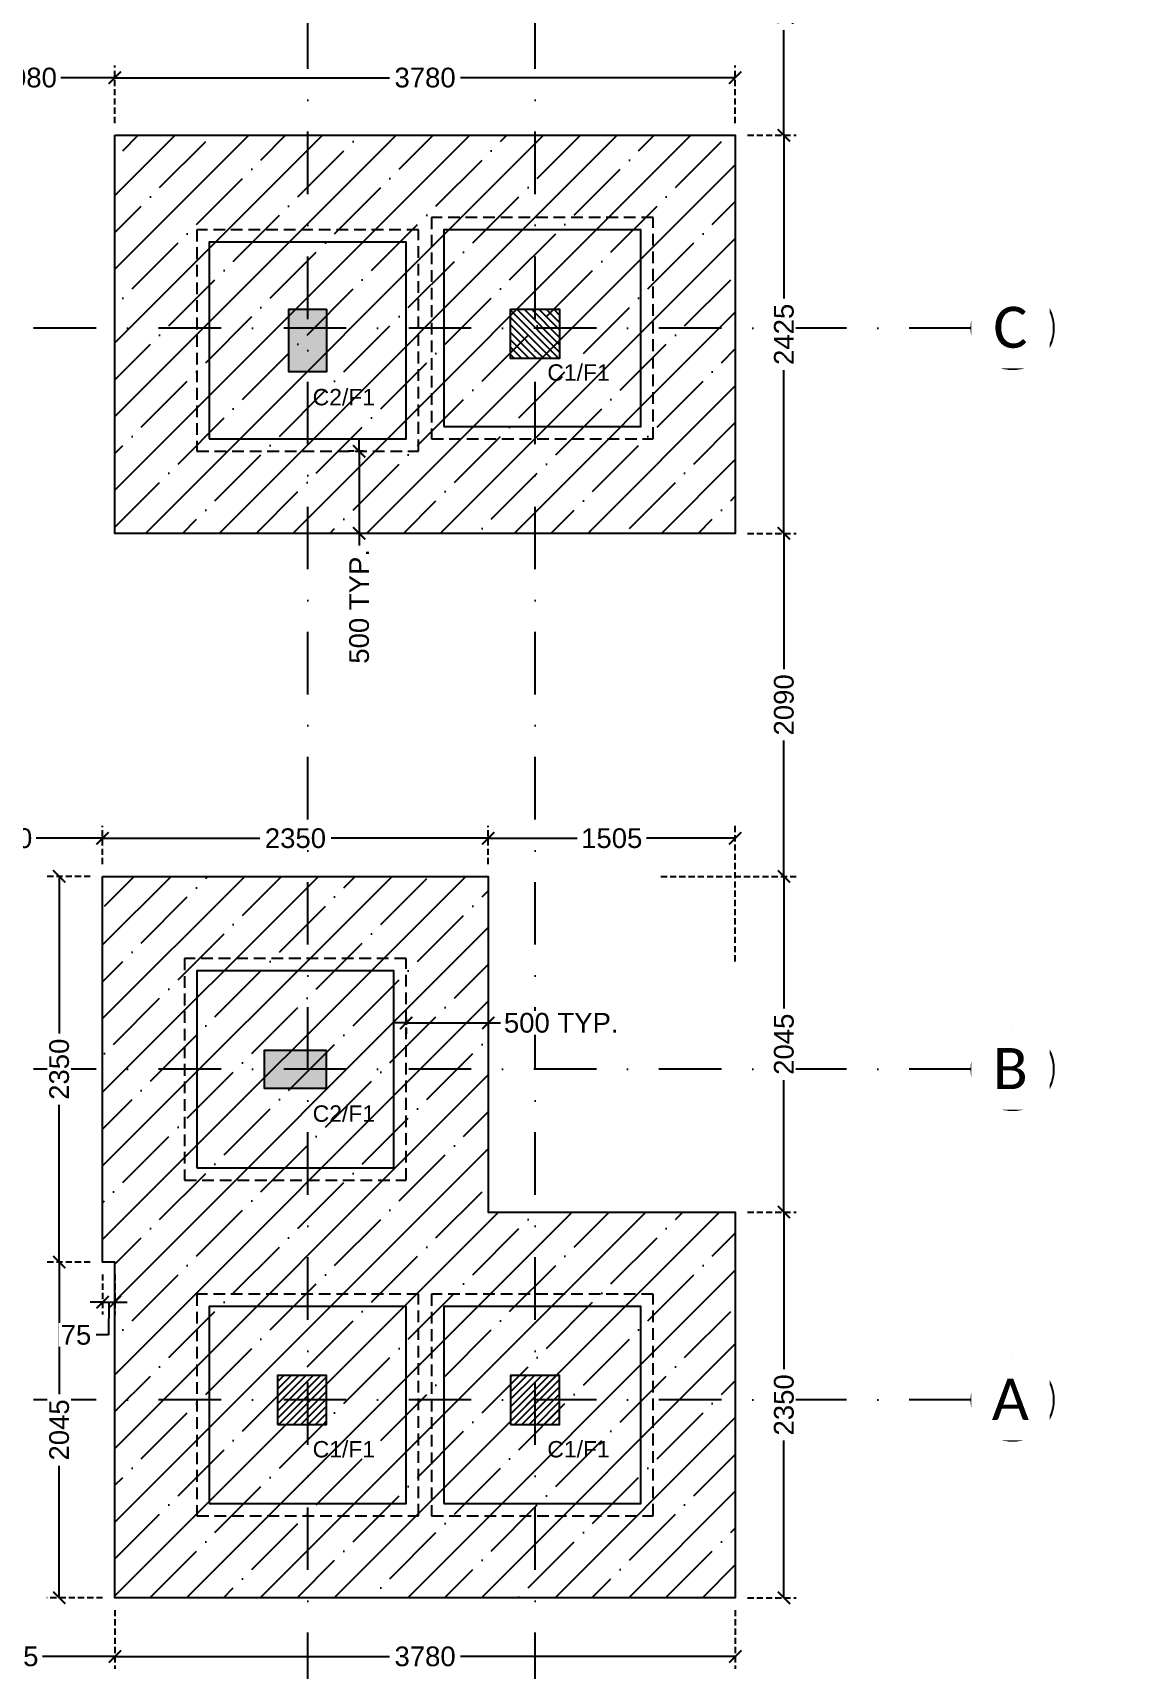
# Model space of a CAD drawing. Header units: millimetres. Extents: x -176651 to 388869, y -19158 to 486614.
# Drawn here: x 266751 to 273409, y 164854 to 174825 of the extents above; entities that cross this region are included whole.
import ezdxf
from ezdxf.xclip import XClip

# ---------------------------------------------------------------- set-up
doc = ezdxf.new("R2010")
doc.units = ezdxf.units.MM
doc.header["$LTSCALE"] = 150
doc.header["$XCLIPFRAME"] = 2
for name, pattern in [('1625E_Footing Layout$0$HIDDEN2', [4.7625, 3.175, -1.5875]), ('1625E_Grid$0$DASHDOTX2', [50.8, 25.4, -12.7, 0, -12.7]), ('3BHK-W(SB)$0$HIDDEN', [0.375, 0.25, -0.125])]:
    doc.linetypes.add(name, pattern=pattern)
for name, color, linetype in [('1625E_Columns$0$ad-Column', 3, 'Continuous'), ('1625E_Columns$0$ad-Column Hatch', 125, 'Continuous'), ('1625E_Columns$0$ad-RCC', 3, 'Continuous'), ('1625E_Columns$0$ad-RCC Hatch', 125, 'Continuous'), ('1625E_Footing Layout$0$ad-External Dimensions', 6, 'Continuous'), ('1625E_Footing Layout$0$ad-Footing line', 2, 'Continuous'), ('1625E_Footing Layout$0$ad-Foundation text', 4, 'Continuous'), ('1625E_Footing Layout$0$ad-PCC line', 8, '1625E_Footing Layout$0$HIDDEN2'), ('1625E_Grid$0$ad-Grid', 8, '1625E_Grid$0$DASHDOTX2'), ('1625E_Grid$0$ad-Text main', 7, 'Continuous'), ('ad-Wall hatch', 8, 'Continuous'), ("Plot's Boundary$0$ad-Road", 8, 'Continuous'), ("Plot's Boundary$0$ad-Road Hatch", 8, 'Continuous')]:
    doc.layers.add(name, color=color, linetype=linetype)
doc.layers.add('ad-External Dimension', color=5, linetype='Continuous', true_color=0x0000ff)
doc.layers.add('ad-Footing Excavation', color=30, linetype='Continuous', true_color=0xff7f00)
doc.layers.get('1625E_Footing Layout$0$ad-External Dimensions').off()
doc.styles.add('1625E_Footing Layout$0$Standard', font='arial.ttf')
doc.styles.add('1625E_Grid$0$Standard', font='arial.ttf')
doc.styles.get("Standard").update_dxf_attribs({"font": 'arial.ttf'})
doc.dimstyles.new('A-75-DIM-INT (Framing)', dxfattribs={"dimscale": 100, "dimtxt": 1.6, "dimasz": 1, "dimexe": 1, "dimexo": 1, "dimgap": 0.5, "dimtad": 0, "dimdec": 0, "dimdsep": 46, "dimtxsty": 'Standard', "dimblk": 'ARCHTICK', "dimcen": 0.025, "dimclrd": 5, "dimclre": 5, "dimclrt": 256, "dimazin": 2, "dimtfac": 1, "dimtdec": 0, "dimtmove": 1, "dimatfit": 0, "dimldrblk": 'ARCHTICK', "dimfxl": 1, "dimfxlon": 1, "dimtfill": 1, "dimtolj": 1, "dimtzin": 0, "dimarcsym": 0})
pattern_1 = [(45, (-985, -16725), (-224.5064, 224.5064), []), (45, (-760.5, -16725), (-224.5064, 224.5064), [396.875, -79.375, 0, -79.375])]

# ---------------------------------------------------------------- blocks, each defined once
blk = doc.blocks.new('1625E_Grid')
at = {"layer": '1625E_Grid$0$ad-Grid', "ltscale": 0.1}
for points in [[(12005, -4460), (12005, 16170)], [(13390, -4460), (13390, 16170)], [(16050, 4630), (-1950, 4630)], [(16050, 115), (-1950, 115)], [(16050, -1900), (-1950, -1900)]]:
    blk.add_lwpolyline(points, dxfattribs=at)
at = {"layer": '1625E_Grid$0$ad-Grid', "color": 7, "linetype": 'ByBlock'}
for centre in [(16300, 4630), (16300, 115), (16300, -1900)]:
    blk.add_circle(centre, 250, dxfattribs=at)
at = {"layer": '1625E_Grid$0$ad-Text main', "char_height": 250, "width": 227.385, "attachment_point": 5, "style": '1625E_Grid$0$Standard', "bg_fill": 2}
for s, insert in [('{\\fCalibri|b0|i0|c0|p34;C}', (16286.5, 4634)), ('{\\fCalibri|b0|i0|c0|p34;B}', (16286.5, 119)), ('{\\fCalibri|b0|i0|c0|p34;A}', (16286.5, -1896))]:
    blk.add_mtext(s, dxfattribs=dict(at, insert=insert))
blk = doc.blocks.new('1625E_Columns$0$A$C42b14ea2')
at = {"layer": '1625E_Columns$0$ad-RCC Hatch', "transparency": 33554687}
h = blk.add_hatch(dxfattribs=at)
h.set_pattern_fill('ANSI31', color=256, scale=10)
h.set_pattern_definition([(45, (13250, 8645), (-22.45064, 22.45064), [])])
h.paths.add_polyline_path([(0, 0), (300, 0), (300, 300), (0, 300)])
at = {"layer": '1625E_Columns$0$ad-RCC'}
blk.add_lwpolyline([(0, 0), (300, 0), (300, 300), (0, 300)], close=True, dxfattribs=at)
blk = doc.blocks.new('1625E_Columns$0$zw$6AA0')
at = {"layer": '1625E_Columns$0$ad-Column Hatch', "transparency": 33554687}
h = blk.add_hatch(color=256, dxfattribs=at)
h.dxf.hatch_style = 1
h.paths.add_polyline_path([(0, -230), (380, -230), (380, 0), (0, 0)])
at = {"layer": '1625E_Columns$0$ad-Column'}
blk.add_lwpolyline([(0, -230), (380, -230), (380, 0), (0, 0)], close=True, dxfattribs=at)
blk = doc.blocks.new('1625E_Columns')
at = {"layer": '1625E_Columns$0$ad-Column', "xscale": -1, "rotation": 90}
blk.add_blockref('1625E_Columns$0$zw$6AA0', (11890, 4745), dxfattribs=at)
at = {"layer": '1625E_Columns$0$ad-Column', "rotation": 179.9999999999997}
blk.add_blockref('1625E_Columns$0$zw$6AA0', (12120, 0), dxfattribs=at)
at = {"layer": '1625E_Columns$0$ad-RCC', "xscale": -1, "rotation": 180}
blk.add_blockref('1625E_Columns$0$A$C42b14ea2', (13240, 4745), dxfattribs=at)
at = {"layer": '1625E_Columns$0$ad-RCC'}
for p in [(11820, -2050), (13240, -2050)]:
    blk.add_blockref('1625E_Columns$0$A$C42b14ea2', p, dxfattribs=at)
blk = doc.blocks.new('1625E_Footing Layout$0$zw$D00E')
at = {"layer": '1625E_Footing Layout$0$ad-Footing line'}
for points in [[(-715, -9665), (485, -9665), (485, -8465), (-715, -8465)], [(715, -9590), (1915, -9590), (1915, -8390), (715, -8390)], [(-790, -14105), (410, -14105), (410, -12905), (-790, -12905)], [(-715, -16150), (485, -16150), (485, -14950), (-715, -14950)], [(715, -16150), (1915, -16150), (1915, -14950), (715, -14950)]]:
    blk.add_lwpolyline(points, close=True, dxfattribs=at)
at = {"layer": '1625E_Footing Layout$0$ad-PCC line', "ltscale": 0.15}
for points in [[(640, -9665), (1990, -9665), (1990, -8315), (640, -8315)], [(-790, -9740), (560, -9740), (560, -8390), (-790, -8390)], [(-865, -14180), (485, -14180), (485, -12830), (-865, -12830)], [(-790, -16225), (560, -16225), (560, -14875), (-790, -14875)], [(640, -16225), (1990, -16225), (1990, -14875), (640, -14875)]]:
    blk.add_lwpolyline(points, close=True, dxfattribs=at)
blk = doc.blocks.new('1625E_Footing Layout$0$zw$3F63')
at = {"layer": '1625E_Footing Layout$0$ad-Foundation text', "char_height": 100, "width": 349.312, "attachment_point": 5, "style": '1625E_Footing Layout$0$Standard'}
for s, insert in [('\\pxt5;C1/F1', (1535.2, -9260.8)), ('\\pxt5;C2/F1', (105.2, -9410.8)), ('\\pxt5;C2/F1', (105.2, -13775.8)), ('\\pxt5;C1/F1', (105.2, -15820.8)), ('\\pxt5;C1/F1', (1535.2, -15820.8))]:
    blk.add_mtext(s, dxfattribs=dict(at, insert=insert))
blk = doc.blocks.new("Plot's Boundary$0$A$C4fb60e89")
at = {"layer": "Plot's Boundary$0$ad-Road Hatch", "ltscale": 5, "transparency": 33554687}
h = blk.add_hatch(dxfattribs=at)
h.set_pattern_fill('AR-HBONE', color=256, scale=15)
h.set_pattern_definition([(45, (-193247.7, -428758.8), (0, 2155.2615), [4572, -1524]), (135, (-192170.1, -427681.1), (2e-13, 2155.2615), [4572, -1524])])
h.paths.add_polyline_path([(175594.5, -250241), (169177.9, -249341.1), (167473.5, -249057.1), (167473.5, -138693.9), (101313.5, -138693.9), (101313.5, -199953.9), (101307.7, -237994.6), (101040.4, -268291), (101007.7, -280967.7), (101066.4, -293683.6), (101242.5, -311127.2), (100909.9, -319343.6), (100949.1, -333937.5), (100668.7, -366959.6), (100727.3, -390982.9), (100668.7, -404585.6), (100538.2, -420418.5), (100466.5, -428758.8), (92426.2, -427265.5), (92163.5, -427209.5), (92163.5, -321453.9), (24803.5, -321453.9), (24803.5, -412960.5), (15653.5, -411028.6), (15653.5, -321452.2), (-19535.1, -321452.2), (-34427.5, -319476.7), (-65207.4, -315394.6), (-171770.1, -301268.1), (-185853.9, -298333.1), (-193247.7, -296831.5), (-193244, -292907.6), (-191913.8, -285219.4), (-191838.8, -284678.8), (-183397.4, -286393.2), (-169722.9, -289242.8), (-53141.2, -304697.5), (-18730.1, -309262.2), (15653.3, -309262.2), (15653.5, 703.4), (24803.5, 1114.6), (24803.5, -129543.9), (92163.5, -129543.9), (92163.5, 15133.3), (101313.5, 17712.8), (101313.5, -129543.9), (167473.5, -129543.9), (167473.5, 35551.6), (175738, 37855), (175848.8, 28595.3), (175835.8, 25947.4), (175777.1, 14040.5), (175855.3, 2315.8), (175659.7, -18036.1), (175731.4, -34038.6), (175718.4, -46839.2), (175672.7, -63402.4), (175816.2, -82071.9), (175542.3, -106356), (175490.2, -124640.8), (175574.9, -145018.8), (175731.4, -168892), (175796.6, -181268.8), (175796.6, -192667.4), (175744.5, -208200.3), (175829.2, -223276.8), (175887.9, -234871.1)])
h.paths.add_polyline_path([(24803.5, -309263.9), (92163.5, -309263.9), (92163.5, -138693.9), (24803.5, -138693.9)], flags=16)
blk = doc.blocks.new("Plot's Boundary")
at = {"layer": "Plot's Boundary$0$ad-Road", "ltscale": 5}
blk.add_blockref("Plot's Boundary$0$A$C4fb60e89", (191838.8, 428758.8), dxfattribs=at)
blk = doc.blocks.new('1625E_Footing Layout')
ref = blk.add_blockref("Plot's Boundary", (0, 0))
XClip(ref).set_block_clipping_path([(245322.2775057808, 154244.8999686334), (289002.2775057808, 204914.8999686334)])
blk.add_blockref('1625E_Grid', (256422.3, 168394.9))
at = {"layer": '1625E_Footing Layout$0$ad-External Dimensions'}
for name, p in [('1625E_Footing Layout$0$zw$D00E', (268542.3, 182014.9)), ('1625E_Columns', (256422.3, 168394.9)), ('1625E_Footing Layout$0$zw$3F63', (268542.3, 182014.9))]:
    blk.add_blockref(name, p, dxfattribs=at)
blk = doc.blocks.new('_ArchTick')
at = {"color": 0, "linetype": 'ByBlock', "const_width": 0.15}
blk.add_lwpolyline([(-0.5, -0.5), (0.5, 0.5)], dxfattribs=at)
blk = doc.blocks.new('*D406')
at = {"layer": 'ad-External Dimension', "linetype": '3BHK-W(SB)$0$HIDDEN', "lineweight": -2, "transparency": 16777216}
for p, q in [((14685, -6110), (14981.8, -6110)), ((14685, -7815), (14981.8, -7815))]:
    blk.add_line(p, q, dxfattribs=at)
at = {"layer": 'ad-External Dimension', "lineweight": -2, "transparency": 16777216}
for p, q in [((14906.8, -6110), (14906.8, -6751)), ((14906.8, -7815), (14906.8, -7174))]:
    blk.add_line(p, q, dxfattribs=at)
at = {"layer": 'ad-External Dimension', "lineweight": -2, "transparency": 16777216, "xscale": 75, "yscale": 75, "zscale": 75}
for p, rotation in [((14906.8, -6110), 90), ((14906.8, -7815), 270)]:
    blk.add_blockref('_ArchTick', p, dxfattribs=dict(at, rotation=rotation))
at = {"layer": 'ad-External Dimension', "transparency": 16777216, "insert": (14906.8, -6962.5), "char_height": 120, "attachment_point": 5, "rotation": 90, "bg_fill": 3, "box_fill_scale": 1.1, "bg_fill_color": 256, "bg_fill_true_color": 13158600, "bg_fill_transparency": 0}
blk.add_mtext('\\A1;1705', dxfattribs=at)
blk = doc.blocks.new('*D407')
at = {"layer": 'ad-External Dimension', "linetype": '3BHK-W(SB)$0$HIDDEN', "lineweight": -2, "transparency": 16777216}
for p, q in [((14685, -7815), (14981.8, -7815)), ((14685, -10240), (14981.8, -10240))]:
    blk.add_line(p, q, dxfattribs=at)
at = {"layer": 'ad-External Dimension', "lineweight": -2, "transparency": 16777216}
for p, q in [((14906.8, -7815), (14906.8, -8809.3)), ((14906.8, -10240), (14906.8, -9245.7))]:
    blk.add_line(p, q, dxfattribs=at)
at = {"layer": 'ad-External Dimension', "lineweight": -2, "transparency": 16777216, "xscale": 75, "yscale": 75, "zscale": 75}
for p, rotation in [((14906.8, -7815), 90), ((14906.8, -10240), 270)]:
    blk.add_blockref('_ArchTick', p, dxfattribs=dict(at, rotation=rotation))
at = {"layer": 'ad-External Dimension', "transparency": 16777216, "insert": (14906.8, -9027.5), "char_height": 120, "attachment_point": 5, "rotation": 90, "bg_fill": 3, "box_fill_scale": 1.1, "bg_fill_color": 256, "bg_fill_true_color": 13158600, "bg_fill_transparency": 0}
blk.add_mtext('\\A1;2425', dxfattribs=at)
blk = doc.blocks.new('*D408')
at = {"layer": 'ad-External Dimension', "linetype": '3BHK-W(SB)$0$HIDDEN', "lineweight": -2, "transparency": 16777216}
for p, q in [((14685, -10240), (14981.8, -10240)), ((14156.8, -12330), (14981.8, -12330))]:
    blk.add_line(p, q, dxfattribs=at)
at = {"layer": 'ad-External Dimension', "lineweight": -2, "transparency": 16777216}
for p, q in [((14906.8, -10240), (14906.8, -11067.5)), ((14906.8, -12330), (14906.8, -11502.5))]:
    blk.add_line(p, q, dxfattribs=at)
at = {"layer": 'ad-External Dimension', "lineweight": -2, "transparency": 16777216, "xscale": 75, "yscale": 75, "zscale": 75}
for p, rotation in [((14906.8, -10240), 90), ((14906.8, -12330), 270)]:
    blk.add_blockref('_ArchTick', p, dxfattribs=dict(at, rotation=rotation))
at = {"layer": 'ad-External Dimension', "transparency": 16777216, "insert": (14906.8, -11285), "char_height": 120, "attachment_point": 5, "rotation": 90, "bg_fill": 3, "box_fill_scale": 1.1, "bg_fill_color": 256, "bg_fill_true_color": 13158600, "bg_fill_transparency": 0}
blk.add_mtext('\\A1;2090', dxfattribs=at)
blk = doc.blocks.new('*D409')
at = {"layer": 'ad-External Dimension', "linetype": '3BHK-W(SB)$0$HIDDEN', "lineweight": -2, "transparency": 16777216}
for p, q in [((14156.8, -12330), (14981.8, -12330)), ((14685, -14375), (14981.8, -14375))]:
    blk.add_line(p, q, dxfattribs=at)
at = {"layer": 'ad-External Dimension', "lineweight": -2, "transparency": 16777216}
for p, q in [((14906.8, -12330), (14906.8, -13134.3)), ((14906.8, -14375), (14906.8, -13570.7))]:
    blk.add_line(p, q, dxfattribs=at)
at = {"layer": 'ad-External Dimension', "lineweight": -2, "transparency": 16777216, "xscale": 75, "yscale": 75, "zscale": 75}
for p, rotation in [((14906.8, -12330), 90), ((14906.8, -14375), 270)]:
    blk.add_blockref('_ArchTick', p, dxfattribs=dict(at, rotation=rotation))
at = {"layer": 'ad-External Dimension', "transparency": 16777216, "insert": (14906.8, -13352.5), "char_height": 120, "attachment_point": 5, "rotation": 90, "bg_fill": 3, "box_fill_scale": 1.1, "bg_fill_color": 256, "bg_fill_true_color": 13158600, "bg_fill_transparency": 0}
blk.add_mtext('\\A1;2045', dxfattribs=at)
blk = doc.blocks.new('*D410')
at = {"layer": 'ad-External Dimension', "linetype": '3BHK-W(SB)$0$HIDDEN', "lineweight": -2, "transparency": 16777216}
for p, q in [((14685, -14375), (14981.8, -14375)), ((14685, -16725), (14981.8, -16725))]:
    blk.add_line(p, q, dxfattribs=at)
at = {"layer": 'ad-External Dimension', "lineweight": -2, "transparency": 16777216}
for p, q in [((14906.8, -14375), (14906.8, -15332.5)), ((14906.8, -16725), (14906.8, -15767.5))]:
    blk.add_line(p, q, dxfattribs=at)
at = {"layer": 'ad-External Dimension', "lineweight": -2, "transparency": 16777216, "xscale": 75, "yscale": 75, "zscale": 75}
for p, rotation in [((14906.8, -14375), 90), ((14906.8, -16725), 270)]:
    blk.add_blockref('_ArchTick', p, dxfattribs=dict(at, rotation=rotation))
at = {"layer": 'ad-External Dimension', "transparency": 16777216, "insert": (14906.8, -15550), "char_height": 120, "attachment_point": 5, "rotation": 90, "bg_fill": 3, "box_fill_scale": 1.1, "bg_fill_color": 256, "bg_fill_true_color": 13158600, "bg_fill_transparency": 0}
blk.add_mtext('\\A1;2350', dxfattribs=at)
blk = doc.blocks.new('*D411')
at = {"layer": 'ad-External Dimension', "linetype": '3BHK-W(SB)$0$HIDDEN', "lineweight": -2, "transparency": 16777216}
for p, q in [((10830, -16800), (10830, -17157.8)), ((14610, -16800), (14610, -17157.8))]:
    blk.add_line(p, q, dxfattribs=at)
at = {"layer": 'ad-External Dimension', "lineweight": -2, "transparency": 16777216}
for p, q in [((10830, -17082.8), (12503.6, -17082.8)), ((14610, -17082.8), (12936.4, -17082.8))]:
    blk.add_line(p, q, dxfattribs=at)
at = {"layer": 'ad-External Dimension', "lineweight": -2, "transparency": 16777216, "xscale": 75, "yscale": 75, "zscale": 75, "rotation": 180}
blk.add_blockref('_ArchTick', (10830, -17082.8), dxfattribs=at)
at = {"layer": 'ad-External Dimension', "lineweight": -2, "transparency": 16777216, "xscale": 75, "yscale": 75, "zscale": 75}
blk.add_blockref('_ArchTick', (14610, -17082.8), dxfattribs=at)
at = {"layer": 'ad-External Dimension', "transparency": 16777216, "insert": (12720, -17082.8), "char_height": 120, "attachment_point": 5, "bg_fill": 3, "box_fill_scale": 1.1, "bg_fill_color": 256, "bg_fill_true_color": 13158600, "bg_fill_transparency": 0}
blk.add_mtext('\\A1;3780', dxfattribs=at)
blk = doc.blocks.new('*D412')
at = {"layer": 'ad-External Dimension', "linetype": '3BHK-W(SB)$0$HIDDEN', "lineweight": -2, "transparency": 16777216}
for p, q in [((9525, -16800), (9525, -17157.8)), ((10830, -16800), (10830, -17157.8))]:
    blk.add_line(p, q, dxfattribs=at)
at = {"layer": 'ad-External Dimension', "lineweight": -2, "transparency": 16777216}
for p, q in [((9525, -17082.8), (9966, -17082.8)), ((10830, -17082.8), (10389, -17082.8))]:
    blk.add_line(p, q, dxfattribs=at)
at = {"layer": 'ad-External Dimension', "lineweight": -2, "transparency": 16777216, "xscale": 75, "yscale": 75, "zscale": 75, "rotation": 180}
blk.add_blockref('_ArchTick', (9525, -17082.8), dxfattribs=at)
at = {"layer": 'ad-External Dimension', "lineweight": -2, "transparency": 16777216, "xscale": 75, "yscale": 75, "zscale": 75}
blk.add_blockref('_ArchTick', (10830, -17082.8), dxfattribs=at)
at = {"layer": 'ad-External Dimension', "transparency": 16777216, "insert": (10177.5, -17082.8), "char_height": 120, "attachment_point": 5, "bg_fill": 3, "box_fill_scale": 1.1, "bg_fill_color": 256, "bg_fill_true_color": 13158600, "bg_fill_transparency": 0}
blk.add_mtext('\\A1;1305', dxfattribs=at)
blk = doc.blocks.new('*D423')
at = {"layer": 'ad-External Dimension', "linetype": '3BHK-W(SB)$0$HIDDEN', "lineweight": -2, "transparency": 16777216}
for p, q in [((10680, -12330), (10415.7, -12330)), ((10680, -14680), (10415.7, -14680))]:
    blk.add_line(p, q, dxfattribs=at)
at = {"layer": 'ad-External Dimension', "lineweight": -2, "transparency": 16777216}
for p, q in [((10490.7, -12330), (10490.7, -13287.5)), ((10490.7, -14680), (10490.7, -13722.5))]:
    blk.add_line(p, q, dxfattribs=at)
at = {"layer": 'ad-External Dimension', "lineweight": -2, "transparency": 16777216, "xscale": 75, "yscale": 75, "zscale": 75}
for p, rotation in [((10490.7, -12330), 90), ((10490.7, -14680), 270)]:
    blk.add_blockref('_ArchTick', p, dxfattribs=dict(at, rotation=rotation))
at = {"layer": 'ad-External Dimension', "transparency": 16777216, "insert": (10490.7, -13505), "char_height": 120, "attachment_point": 5, "rotation": 90, "bg_fill": 3, "box_fill_scale": 1.1, "bg_fill_color": 256, "bg_fill_true_color": 13158600, "bg_fill_transparency": 0}
blk.add_mtext('\\A1;2350', dxfattribs=at)
blk = doc.blocks.new('*D424')
at = {"layer": 'ad-External Dimension', "linetype": '3BHK-W(SB)$0$HIDDEN', "lineweight": -2, "transparency": 16777216}
for p, q in [((10680, -14680), (10415.7, -14680)), ((10755, -16725), (10415.7, -16725))]:
    blk.add_line(p, q, dxfattribs=at)
at = {"layer": 'ad-External Dimension', "lineweight": -2, "transparency": 16777216}
for p, q in [((10490.7, -14680), (10490.7, -15484.3)), ((10490.7, -16725), (10490.7, -15920.7))]:
    blk.add_line(p, q, dxfattribs=at)
at = {"layer": 'ad-External Dimension', "lineweight": -2, "transparency": 16777216, "xscale": 75, "yscale": 75, "zscale": 75}
for p, rotation in [((10490.7, -14680), 90), ((10490.7, -16725), 270)]:
    blk.add_blockref('_ArchTick', p, dxfattribs=dict(at, rotation=rotation))
at = {"layer": 'ad-External Dimension', "transparency": 16777216, "insert": (10490.7, -15702.5), "char_height": 120, "attachment_point": 5, "rotation": 90, "bg_fill": 3, "box_fill_scale": 1.1, "bg_fill_color": 256, "bg_fill_true_color": 13158600, "bg_fill_transparency": 0}
blk.add_mtext('\\A1;2045', dxfattribs=at)
blk = doc.blocks.new('*D425')
at = {"layer": 'ad-External Dimension', "linetype": '3BHK-W(SB)$0$HIDDEN', "lineweight": -2, "transparency": 16777216}
for p, q in [((10755, -14755), (10755, -14998.7)), ((10830, -14755), (10830, -14998.7))]:
    blk.add_line(p, q, dxfattribs=at)
at = {"layer": 'ad-External Dimension', "lineweight": -2, "transparency": 16777216}
for p, q in [((10755, -14923.7), (10680, -14923.7)), ((10755, -14923.7), (10830, -14923.7)), ((10755, -14923.7), (10830, -14923.7)), ((10792.5, -14923.7), (10790.9, -15123.8)), ((10830, -14923.7), (10905, -14923.7)), ((10790.9, -15123.8), (10715.9, -15123.8))]:
    blk.add_line(p, q, dxfattribs=at)
at = {"layer": 'ad-External Dimension', "lineweight": -2, "transparency": 16777216, "xscale": 75, "yscale": 75, "zscale": 75}
blk.add_blockref('_ArchTick', (10755, -14923.7), dxfattribs=at)
at = {"layer": 'ad-External Dimension', "lineweight": -2, "transparency": 16777216, "xscale": 75, "yscale": 75, "zscale": 75, "rotation": 180}
blk.add_blockref('_ArchTick', (10830, -14923.7), dxfattribs=at)
at = {"layer": 'ad-External Dimension', "transparency": 16777216, "insert": (10592.5, -15123.8), "char_height": 120, "attachment_point": 5, "bg_fill": 3, "box_fill_scale": 1.1, "bg_fill_color": 256, "bg_fill_true_color": 13158600, "bg_fill_transparency": 0}
blk.add_mtext('\\A1;75', dxfattribs=at)
blk = doc.blocks.new('*D432')
at = {"layer": 'ad-External Dimension', "linetype": '3BHK-W(SB)$0$HIDDEN', "lineweight": -2, "transparency": 16777216}
for p, q in [((10830, -7740), (10830, -7388.8)), ((14610, -7740), (14610, -7388.8))]:
    blk.add_line(p, q, dxfattribs=at)
at = {"layer": 'ad-External Dimension', "lineweight": -2, "transparency": 16777216}
for p, q in [((10830, -7463.8), (12503.6, -7463.8)), ((14610, -7463.8), (12936.4, -7463.8))]:
    blk.add_line(p, q, dxfattribs=at)
at = {"layer": 'ad-External Dimension', "lineweight": -2, "transparency": 16777216, "xscale": 75, "yscale": 75, "zscale": 75, "rotation": 180}
blk.add_blockref('_ArchTick', (10830, -7463.8), dxfattribs=at)
at = {"layer": 'ad-External Dimension', "lineweight": -2, "transparency": 16777216, "xscale": 75, "yscale": 75, "zscale": 75}
blk.add_blockref('_ArchTick', (14610, -7463.8), dxfattribs=at)
at = {"layer": 'ad-External Dimension', "transparency": 16777216, "insert": (12720, -7463.8), "char_height": 120, "attachment_point": 5, "bg_fill": 3, "box_fill_scale": 1.1, "bg_fill_color": 256, "bg_fill_true_color": 13158600, "bg_fill_transparency": 0}
blk.add_mtext('\\A1;3780', dxfattribs=at)
blk = doc.blocks.new('*D435')
at = {"layer": 'ad-External Dimension', "linetype": '3BHK-W(SB)$0$HIDDEN', "lineweight": -2, "transparency": 16777216}
for p, q in [((9750, -7665), (9750, -7388.8)), ((10830, -7740), (10830, -7388.8))]:
    blk.add_line(p, q, dxfattribs=at)
at = {"layer": 'ad-External Dimension', "lineweight": -2, "transparency": 16777216}
for p, q in [((9750, -7463.8), (10079.2, -7463.8)), ((10830, -7463.8), (10500.8, -7463.8))]:
    blk.add_line(p, q, dxfattribs=at)
at = {"layer": 'ad-External Dimension', "lineweight": -2, "transparency": 16777216, "xscale": 75, "yscale": 75, "zscale": 75, "rotation": 180}
blk.add_blockref('_ArchTick', (9750, -7463.8), dxfattribs=at)
at = {"layer": 'ad-External Dimension', "lineweight": -2, "transparency": 16777216, "xscale": 75, "yscale": 75, "zscale": 75}
blk.add_blockref('_ArchTick', (10830, -7463.8), dxfattribs=at)
at = {"layer": 'ad-External Dimension', "transparency": 16777216, "insert": (10290, -7463.8), "char_height": 120, "attachment_point": 5, "bg_fill": 3, "box_fill_scale": 1.1, "bg_fill_color": 256, "bg_fill_true_color": 13158600, "bg_fill_transparency": 0}
blk.add_mtext('\\A1;1080', dxfattribs=at)
blk = doc.blocks.new('*D444')
at = {"layer": 'ad-External Dimension', "linetype": '3BHK-W(SB)$0$HIDDEN', "lineweight": -2, "transparency": 16777216}
for p, q in [((9525, -12255), (9525, -12023)), ((10755, -12255), (10755, -12023))]:
    blk.add_line(p, q, dxfattribs=at)
at = {"layer": 'ad-External Dimension', "lineweight": -2, "transparency": 16777216}
for p, q in [((9525, -12098), (9929.2, -12098)), ((10755, -12098), (10350.8, -12098))]:
    blk.add_line(p, q, dxfattribs=at)
at = {"layer": 'ad-External Dimension', "lineweight": -2, "transparency": 16777216, "xscale": 75, "yscale": 75, "zscale": 75, "rotation": 180}
blk.add_blockref('_ArchTick', (9525, -12098), dxfattribs=at)
at = {"layer": 'ad-External Dimension', "lineweight": -2, "transparency": 16777216, "xscale": 75, "yscale": 75, "zscale": 75}
blk.add_blockref('_ArchTick', (10755, -12098), dxfattribs=at)
at = {"layer": 'ad-External Dimension', "transparency": 16777216, "insert": (10140, -12098), "char_height": 120, "attachment_point": 5, "bg_fill": 3, "box_fill_scale": 1.1, "bg_fill_color": 256, "bg_fill_true_color": 13158600, "bg_fill_transparency": 0}
blk.add_mtext('\\A1;1230', dxfattribs=at)
blk = doc.blocks.new('*D445')
at = {"layer": 'ad-External Dimension', "linetype": '3BHK-W(SB)$0$HIDDEN', "lineweight": -2, "transparency": 16777216}
for p, q in [((10755, -12255), (10755, -12023)), ((13105, -12255), (13105, -12023))]:
    blk.add_line(p, q, dxfattribs=at)
at = {"layer": 'ad-External Dimension', "lineweight": -2, "transparency": 16777216}
for p, q in [((10755, -12098), (11712.5, -12098)), ((13105, -12098), (12147.5, -12098))]:
    blk.add_line(p, q, dxfattribs=at)
at = {"layer": 'ad-External Dimension', "lineweight": -2, "transparency": 16777216, "xscale": 75, "yscale": 75, "zscale": 75, "rotation": 180}
blk.add_blockref('_ArchTick', (10755, -12098), dxfattribs=at)
at = {"layer": 'ad-External Dimension', "lineweight": -2, "transparency": 16777216, "xscale": 75, "yscale": 75, "zscale": 75}
blk.add_blockref('_ArchTick', (13105, -12098), dxfattribs=at)
at = {"layer": 'ad-External Dimension', "transparency": 16777216, "insert": (11930, -12098), "char_height": 120, "attachment_point": 5, "bg_fill": 3, "box_fill_scale": 1.1, "bg_fill_color": 256, "bg_fill_true_color": 13158600, "bg_fill_transparency": 0}
blk.add_mtext('\\A1;2350', dxfattribs=at)
blk = doc.blocks.new('*D446')
at = {"layer": 'ad-External Dimension', "linetype": '3BHK-W(SB)$0$HIDDEN', "lineweight": -2, "transparency": 16777216}
for p, q in [((13105, -12255), (13105, -12023)), ((14610, -12848), (14610, -12023))]:
    blk.add_line(p, q, dxfattribs=at)
at = {"layer": 'ad-External Dimension', "lineweight": -2, "transparency": 16777216}
for p, q in [((13105, -12098), (13646, -12098)), ((14610, -12098), (14069, -12098))]:
    blk.add_line(p, q, dxfattribs=at)
at = {"layer": 'ad-External Dimension', "lineweight": -2, "transparency": 16777216, "xscale": 75, "yscale": 75, "zscale": 75, "rotation": 180}
blk.add_blockref('_ArchTick', (13105, -12098), dxfattribs=at)
at = {"layer": 'ad-External Dimension', "lineweight": -2, "transparency": 16777216, "xscale": 75, "yscale": 75, "zscale": 75}
blk.add_blockref('_ArchTick', (14610, -12098), dxfattribs=at)
at = {"layer": 'ad-External Dimension', "transparency": 16777216, "insert": (13857.5, -12098), "char_height": 120, "attachment_point": 5, "bg_fill": 3, "box_fill_scale": 1.1, "bg_fill_color": 256, "bg_fill_true_color": 13158600, "bg_fill_transparency": 0}
blk.add_mtext('\\A1;1505', dxfattribs=at)
blk = doc.blocks.new('*D462')
at = {"layer": 'ad-External Dimension', "lineweight": -2, "transparency": 16777216}
for p, q in [((12318.6, -9740), (12318.6, -9665)), ((12318.6, -9740), (12318.6, -10240)), ((12318.6, -10240), (12318.6, -10315))]:
    blk.add_line(p, q, dxfattribs=at)
at = {"layer": 'ad-External Dimension', "linetype": '3BHK-W(SB)$0$HIDDEN', "lineweight": -2, "transparency": 16777216}
for p, q in [((12345, -9740), (12243.6, -9740)), ((12345, -10240), (12243.6, -10240))]:
    blk.add_line(p, q, dxfattribs=at)
at = {"layer": 'ad-External Dimension', "lineweight": -2, "transparency": 16777216, "xscale": 75, "yscale": 75, "zscale": 75, "rotation": 270}
blk.add_blockref('_ArchTick', (12318.6, -9740), dxfattribs=at)
at = {"layer": 'ad-External Dimension', "transparency": 16777216, "insert": (12318.6, -10684.7), "char_height": 120, "attachment_point": 5, "rotation": 90, "bg_fill": 3, "box_fill_scale": 1.1, "bg_fill_color": 256, "bg_fill_true_color": 13158600, "bg_fill_transparency": 0}
blk.add_mtext('\\A1;500 TYP.', dxfattribs=at)
at = {"layer": 'ad-External Dimension', "lineweight": -2, "transparency": 16777216, "xscale": 75, "yscale": 75, "zscale": 75, "rotation": 90}
blk.add_blockref('_ArchTick', (12318.6, -10240), dxfattribs=at)
blk = doc.blocks.new('*D464')
at = {"layer": 'ad-External Dimension', "lineweight": -2, "transparency": 16777216}
for p, q in [((12605, -13222.8), (12530, -13222.8)), ((12605, -13222.8), (13105, -13222.8)), ((13105, -13222.8), (13180, -13222.8))]:
    blk.add_line(p, q, dxfattribs=at)
at = {"layer": 'ad-External Dimension', "linetype": '3BHK-W(SB)$0$HIDDEN', "lineweight": -2, "transparency": 16777216}
for p, q in [((12605, -13196.3), (12605, -13297.8)), ((13105, -13196.3), (13105, -13297.8))]:
    blk.add_line(p, q, dxfattribs=at)
at = {"layer": 'ad-External Dimension', "lineweight": -2, "transparency": 16777216, "xscale": 75, "yscale": 75, "zscale": 75}
blk.add_blockref('_ArchTick', (12605, -13222.8), dxfattribs=at)
at = {"layer": 'ad-External Dimension', "transparency": 16777216, "insert": (13549.7, -13222.8), "char_height": 120, "attachment_point": 5, "bg_fill": 3, "box_fill_scale": 1.1, "bg_fill_color": 256, "bg_fill_true_color": 13158600, "bg_fill_transparency": 0}
blk.add_mtext('\\A1;500 TYP.', dxfattribs=at)
at = {"layer": 'ad-External Dimension', "lineweight": -2, "transparency": 16777216, "xscale": 75, "yscale": 75, "zscale": 75, "rotation": 180}
blk.add_blockref('_ArchTick', (13105, -13222.8), dxfattribs=at)
blk = doc.blocks.new('zw$13E6')
at = {"layer": 'ad-Wall hatch', "transparency": 33554687}
h = blk.add_hatch(dxfattribs=at)
h.set_pattern_fill('ANSI35', color=256, scale=50)
h.set_pattern_definition(pattern_1)
h.paths.add_polyline_path([(10830, -7815), (14610, -7815), (14610, -10240), (10830, -10240)])
h = blk.add_hatch(dxfattribs=at)
h.set_pattern_fill('ANSI35', color=256, scale=50)
h.set_pattern_definition(pattern_1)
h.paths.add_polyline_path([(10755, -12330), (13105, -12330), (13105, -14375), (14610, -14375), (14610, -16725), (10830, -16725), (10830, -14680), (10755, -14680)])
at = {"layer": 'ad-Footing Excavation'}
for points in [[(10830, -7815), (14610, -7815), (14610, -10240), (10830, -10240)], [(10755, -12330), (13105, -12330), (13105, -14375), (14610, -14375), (14610, -16725), (10830, -16725), (10830, -14680), (10755, -14680)]]:
    blk.add_lwpolyline(points, close=True, dxfattribs=at)
blk = doc.blocks.new('zw$67AC')
at = {"layer": 'ad-External Dimension'}
for base, p1, p2, picture, middle in [((14906.8, -7815), (14610, -6110), (14610, -7815), '*D406', (14906.8, -6962.5)), ((10490.7, -14680), (10755, -12330), (10755, -14680), '*D423', (10490.7, -13505))]:
    dim = blk.add_linear_dim(base=base, p1=p1, p2=p2, angle=90, dimstyle='A-75-DIM-INT (Framing)', override={"dimscale": 75, "dimblk": 'ArchTick', "dimclrd": 256, "dimclre": 256, "dimfxl": 10, "dimtfill": 1, "dimtfillclr": 0}, dxfattribs=at)
    dim.commit()
    dim.dimension.update_dxf_attribs({"geometry": picture, "text_midpoint": middle})
dim = blk.add_linear_dim(base=(12318.6, -10240), p1=(12420, -9740), p2=(12420, -10240), angle=270, text='500 TYP.', dimstyle='A-75-DIM-INT (Framing)', override={"dimscale": 75, "dimtxsty": 'Standard', "dimblk": 'ArchTick', "dimclrd": 256, "dimclre": 256, "dimfxl": 10, "dimtfill": 1, "dimtfillclr": 0, "dimtolj": 1}, dxfattribs=at)
dim.commit()
dim.dimension.update_dxf_attribs({"geometry": '*D462', "text_midpoint": (12318.6, -10684.7), "dimtype": 128})
dim = blk.add_linear_dim(base=(14906.8, -10240), p1=(14610, -7815), p2=(14610, -10240), angle=90, dimstyle='A-75-DIM-INT (Framing)', override={"dimscale": 75, "dimblk": 'ArchTick', "dimclrd": 256, "dimclre": 256, "dimfxl": 10, "dimtfill": 1, "dimtfillclr": 0}, dxfattribs=at)
dim.commit()
dim.dimension.update_dxf_attribs({"geometry": '*D407', "text_midpoint": (14906.8, -9027.5)})
dim = blk.add_linear_dim(base=(10755, -12098), p1=(9525, -12330), p2=(10755, -12330), dimstyle='A-75-DIM-INT (Framing)', override={"dimscale": 75, "dimblk": 'ArchTick', "dimclrd": 256, "dimclre": 256, "dimfxl": 10, "dimtfill": 1, "dimtfillclr": 0}, dxfattribs=at)
dim.commit()
dim.dimension.update_dxf_attribs({"geometry": '*D444', "text_midpoint": (10140, -12098)})
dim = blk.add_linear_dim(base=(14610, -7463.8), p1=(10830, -7815), p2=(14610, -7815), dimstyle='A-75-DIM-INT (Framing)', override={"dimscale": 75, "dimblk": 'ArchTick', "dimclrd": 256, "dimclre": 256, "dimfxl": 10, "dimtfill": 1, "dimtfillclr": 0}, dxfattribs=at)
dim.commit()
dim.dimension.update_dxf_attribs({"geometry": '*D432', "text_midpoint": (12720, -7463.8)})
dim = blk.add_linear_dim(base=(14906.8, -12330), p1=(14610, -10240), p2=(13105, -12330), angle=90, dimstyle='A-75-DIM-INT (Framing)', override={"dimscale": 75, "dimblk": 'ArchTick', "dimclrd": 256, "dimclre": 256, "dimfxl": 10, "dimtfill": 1, "dimtfillclr": 0}, dxfattribs=at)
dim.commit()
dim.dimension.update_dxf_attribs({"geometry": '*D408', "text_midpoint": (14906.8, -11285)})
dim = blk.add_linear_dim(base=(10830, -7463.8), p1=(9750, -7740), p2=(10830, -7815), dimstyle='A-75-DIM-INT (Framing)', override={"dimscale": 75, "dimblk": 'ArchTick', "dimclrd": 256, "dimclre": 256, "dimfxl": 10, "dimtfill": 1, "dimtfillclr": 0}, dxfattribs=at)
dim.commit()
dim.dimension.update_dxf_attribs({"geometry": '*D435', "text_midpoint": (10290, -7463.8)})
dim = blk.add_linear_dim(base=(14906.8, -14375), p1=(13105, -12330), p2=(14610, -14375), angle=90, dimstyle='A-75-DIM-INT (Framing)', override={"dimscale": 75, "dimblk": 'ArchTick', "dimclrd": 256, "dimclre": 256, "dimfxl": 10, "dimtfill": 1, "dimtfillclr": 0}, dxfattribs=at)
dim.commit()
dim.dimension.update_dxf_attribs({"geometry": '*D409', "text_midpoint": (14906.8, -13352.5)})
dim = blk.add_linear_dim(base=(13105, -12098), p1=(10755, -12330), p2=(13105, -12330), dimstyle='A-75-DIM-INT (Framing)', override={"dimscale": 75, "dimblk": 'ArchTick', "dimclrd": 256, "dimclre": 256, "dimfxl": 10, "dimtfill": 1, "dimtfillclr": 0}, dxfattribs=at)
dim.commit()
dim.dimension.update_dxf_attribs({"geometry": '*D445', "text_midpoint": (11930, -12098)})
dim = blk.add_linear_dim(base=(14906.8, -16725), p1=(14610, -14375), p2=(14610, -16725), angle=90, dimstyle='A-75-DIM-INT (Framing)', override={"dimscale": 75, "dimblk": 'ArchTick', "dimclrd": 256, "dimclre": 256, "dimfxl": 10, "dimtfill": 1, "dimtfillclr": 0}, dxfattribs=at)
dim.commit()
dim.dimension.update_dxf_attribs({"geometry": '*D410', "text_midpoint": (14906.8, -15550)})
for base, p1, p2, picture, middle in [((14610, -12098), (13105, -12330), (14610, -14375), '*D446', (13857.5, -12098)), ((10830, -17082.8), (14610, -16725), (10830, -16725), '*D411', (12720, -17082.8))]:
    dim = blk.add_linear_dim(base=base, p1=p1, p2=p2, dimstyle='A-75-DIM-INT (Framing)', override={"dimscale": 75, "dimblk": 'ArchTick', "dimclrd": 256, "dimclre": 256, "dimfxl": 10, "dimtfill": 1, "dimtfillclr": 0}, dxfattribs=at)
    dim.commit()
    dim.dimension.update_dxf_attribs({"geometry": picture, "text_midpoint": middle})
dim = blk.add_linear_dim(base=(13105, -13222.8), p1=(12605, -13121.3), p2=(13105, -13121.3), text='500 TYP.', dimstyle='A-75-DIM-INT (Framing)', override={"dimscale": 75, "dimtxsty": 'Standard', "dimblk": 'ArchTick', "dimclrd": 256, "dimclre": 256, "dimfxl": 10, "dimtfill": 1, "dimtfillclr": 0, "dimtolj": 1}, dxfattribs=at)
dim.commit()
dim.dimension.update_dxf_attribs({"geometry": '*D464', "text_midpoint": (13549.7, -13222.8), "dimtype": 128})
dim = blk.add_linear_dim(base=(10830, -17082.8), p1=(9525, -16725), p2=(10830, -16725), dimstyle='A-75-DIM-INT (Framing)', override={"dimscale": 75, "dimblk": 'ArchTick', "dimclrd": 256, "dimclre": 256, "dimfxl": 10, "dimtfill": 1, "dimtfillclr": 0}, dxfattribs=at)
dim.commit()
dim.dimension.update_dxf_attribs({"geometry": '*D412', "text_midpoint": (10177.5, -17082.8)})
dim = blk.add_linear_dim(base=(10490.7, -16725), p1=(10755, -14680), p2=(10830, -16725), angle=90, dimstyle='A-75-DIM-INT (Framing)', override={"dimscale": 75, "dimblk": 'ArchTick', "dimclrd": 256, "dimclre": 256, "dimfxl": 10, "dimtfill": 1, "dimtfillclr": 0}, dxfattribs=at)
dim.commit()
dim.dimension.update_dxf_attribs({"geometry": '*D424', "text_midpoint": (10490.7, -15702.5)})
dim = blk.add_linear_dim(base=(10830, -14923.7), p1=(10755, -14680), p2=(10830, -14680), dimstyle='A-75-DIM-INT (Framing)', override={"dimscale": 75, "dimblk": 'ArchTick', "dimclrd": 256, "dimclre": 256, "dimfxl": 10, "dimtfill": 1, "dimtfillclr": 0}, dxfattribs=at)
dim.commit()
dim.dimension.update_dxf_attribs({"geometry": '*D425', "text_midpoint": (10678.4, -15123.8), "dimtype": 128})

msp = doc.modelspace()

# ---------------------------------------------------------------- block references
ref = msp.add_blockref('1625E_Footing Layout', (0, 0))
XClip(ref).set_block_clipping_path([(-176651.2716480088, -2838.4650931536), (388868.7283519913, 486613.8052760336)])

# ---------------------------------------------------------------- next in the draw order: block references
msp.add_blockref('zw$67AC', (256422.3, 182014.9))

# ---------------------------------------------------------------- next in the draw order: block references
at = {"layer": 'ad-Footing Excavation'}
msp.add_blockref('zw$13E6', (256422.3, 182014.9), dxfattribs=at)

doc.saveas('drawing.dxf')
